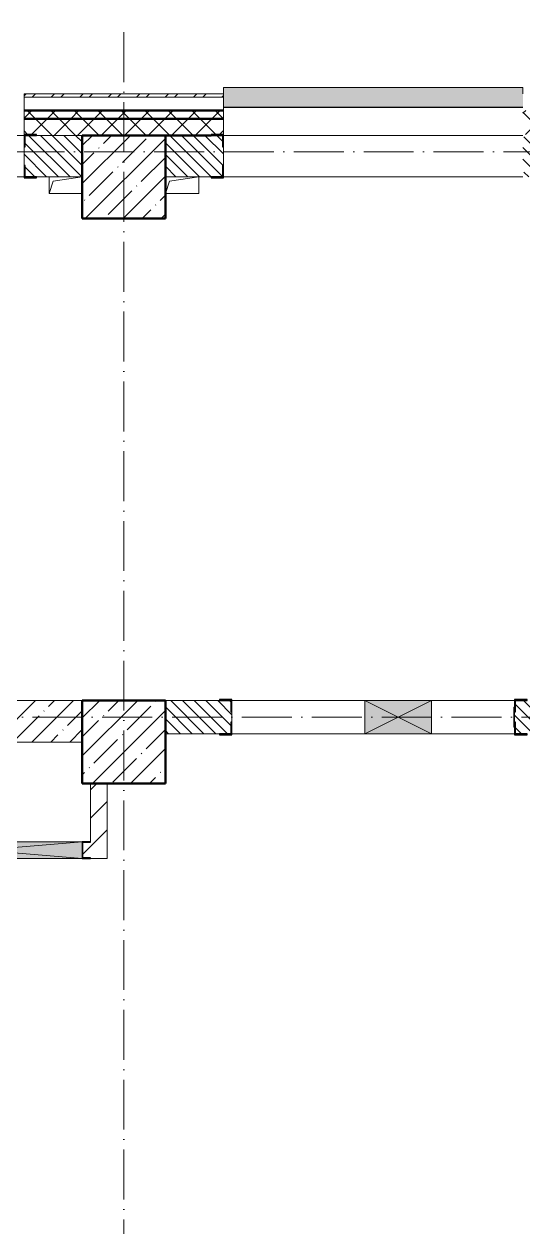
# Model space of a CAD drawing. Header units: millimetres. Extents: x -12989 to 629078, y -109036 to 555275.
# Drawn here: x 336771 to 339771, y -83950 to -76713 of the extents above; entities that cross this region are included whole.
import ezdxf

# ---------------------------------------------------------------- set-up
doc = ezdxf.new("R2010")
doc.units = ezdxf.units.MM
doc.linetypes.add('50_200_ШТРИХ_1Т_ш5_п1_п1_', pattern=[700, 500, -100, 0, -100])
for name, color, linetype, lineweight in [('4 -стяжа', 7, 'Continuous', 30), ('A-DETL-GENF-OTLN', 7, 'Continuous', 9), ('A-GENM-____-MCUT', 7, 'Continuous', 25), ('A-GENM-____-OTLN', 7, 'Continuous', 9), ('A-GENM-____-OTLN-1', 7, 'Continuous', 25), ('A-GLAZ-____-OTLN', 7, 'Continuous', 9), ('A-WALL-____-MCUT-1', 7, 'Continuous', 9), ('A-WALL-____-MCUT-2', 7, 'Continuous', 50), ('A-WALL-____-MCUT-3', 7, 'Continuous', 9), ('A-WALL-____-OTLN', 7, 'Continuous', 9), ('A-WALL-____-PATT-1', 7, 'Continuous', 9), ('A-WALL-FNSH-MCUT-1', 7, 'Continuous', 9), ('I-WALL-____-OTLN', 7, 'Continuous', 9), ('S-COLS-____-MCUT', 7, 'Continuous', 50), ('S-COLS-____-OTLN', 7, 'Continuous', 9), ('S-GRID-____-OTLN-1', 7, '50_200_ШТРИХ_1Т_ш5_п1_п1_', 9)]:
    doc.layers.add(name, color=color, linetype=linetype, lineweight=lineweight)
doc.layers.add('A-GLAZ-____-OTLN-1', color=7, linetype='Continuous', lineweight=9, true_color=0xc0c0c0)
doc.layers.get('4 -стяжа').off()
pattern_1 = [(45, (283770.71, -86863.46), (-70.71068, 70.71068), []), (135, (283770.71, -86863.46), (-70.71068, -70.71068), [])]
pattern_2 = [(45, (283770.71, -86863.46), (-84.85281, 84.85281), [])]
pattern_3 = [(135, (283770.707, -86863.456), (-35.35534, -35.35534), [])]

# ---------------------------------------------------------------- blocks, each defined once
blk = doc.blocks.new('BSC_Колонна _Прямоугольная - 500х500-V67-АР1_План отверстий 3 этажа в осях 1-64_А-ГГ')
at = {"layer": 'S-COLS-____-OTLN'}
h = blk.add_hatch(dxfattribs=at)
h.set_pattern_fill('FP_104', color=256, style=0, pattern_type=2)
h.set_pattern_definition([(45, (-53600, -5831.04), (-114.04925, 114.04925), []), (45, (-53485.95, -5831.04), (-114.04925, 114.04925), [201.613, -40.323, 3.353, -36.97])])
h.paths.add_polyline_path([(-250, -250), (250, -250), (250, 250), (-250, 250)], flags=0)
at = {"layer": 'S-COLS-____-MCUT'}
for p, q in [((250, 250), (-250, 250)), ((-250, 250), (-250, -250)), ((250, -250), (250, 250)), ((-250, -250), (250, -250))]:
    blk.add_line(p, q, dxfattribs=at)
blk = doc.blocks.new('BSC_Колонна _Прямоугольная - 500х500-V136-АР1_План отверстий 3 этажа в осях 1-64_А-ГГ')
at = {"layer": 'S-COLS-____-OTLN'}
h = blk.add_hatch(dxfattribs=at)
h.set_pattern_fill('FP_159', color=256, style=0, pattern_type=2)
h.set_pattern_definition([(45, (-53600, -9231.04), (-114.04925, 114.04925), []), (45, (-53485.95, -9231.04), (-114.04925, 114.04925), [201.613, -40.323, 3.353, -36.97])])
h.paths.add_polyline_path([(-250, -250), (250, -250), (250, 250), (-250, 250), (-250, 103.3)], flags=0)
at = {"layer": 'S-COLS-____-MCUT'}
for p, q in [((250, 250), (-250, 250)), ((-250, 250), (-250, -250)), ((250, -250), (250, 250)), ((-250, -250), (250, -250))]:
    blk.add_line(p, q, dxfattribs=at)
blk = doc.blocks.new('Фахверк_СКБ_Уголок - 250_2700-27497298-АР1_План отверстий 3 этажа в осях 1-64_А-ГГ')
at = {"layer": 'A-GENM-____-MCUT'}
for p, q in [((200, 181), (125, 181)), ((125, 181), (125, 106)), ((131, 106), (131, 175)), ((131, 175), (200, 175)), ((200, 175), (200, 181)), ((125, 106), (131, 106)), ((131, -6), (125, -6)), ((125, -6), (125, -81)), ((131, -75), (131, -6)), ((125, -81), (200, -81)), ((200, -75), (131, -75)), ((200, -81), (200, -75))]:
    blk.add_line(p, q, dxfattribs=at)
blk = doc.blocks.new('Фахверк_СКБ_Уголок - 200_3960-28268576-АР1_План отверстий 3 этажа в осях 1-64_А-ГГ')
at = {"layer": 'A-GENM-____-MCUT'}
for p, q in [((200, 156), (125, 156)), ((125, 156), (125, 81)), ((131, 81), (131, 150)), ((131, 150), (200, 150)), ((200, 150), (200, 156)), ((125, 81), (131, 81)), ((131, 19), (125, 19)), ((125, 19), (125, -56)), ((131, -50), (131, 19)), ((125, -56), (200, -56)), ((200, -50), (131, -50)), ((200, -56), (200, -50))]:
    blk.add_line(p, q, dxfattribs=at)
blk = doc.blocks.new('154_Стойка_СКБ_Уголок - СМ-2480_200-28346303-АР1_План отверстий 3 этажа в осях 1-64_А-ГГ')
at = {"layer": 'A-GENM-____-MCUT'}
for p, q in [((125, 156), (125, 81)), ((200, 156), (125, 156)), ((131, 81), (131, 150)), ((131, 150), (200, 150)), ((200, 150), (200, 156)), ((125, 81), (131, 81)), ((131, 19), (125, 19)), ((125, 19), (125, -56)), ((131, -50), (131, 19)), ((125, -56), (200, -56)), ((200, -50), (131, -50)), ((200, -56), (200, -50))]:
    blk.add_line(p, q, dxfattribs=at)
blk = doc.blocks.new('Стойка_Влож_Полоса боковая - Полоса-28213942-АР1_План отверстий 3 этажа в осях 1-64_А-ГГ')
at = {"layer": 'A-GENM-____-OTLN'}
for p, q in [((-5, 60), (0, 60)), ((-5, -60), (-5, 60)), ((0, 31), (0, -31)), ((0, -60), (-5, -60))]:
    blk.add_line(p, q, dxfattribs=at)
blk = doc.blocks.new('AR_Отверстие прямоугольное _в плите_ - AR_Отверстие прямоугольное _в плите_-V180-АР1_План отверстий 3 этажа в осях 1-64_А-ГГ')
at = {"layer": 'A-GENM-____-OTLN'}
for p, q in [((-100, 50), (-100, -50)), ((-100, -50), (-75, 25)), ((-75, 25), (100, 50)), ((-100, -50), (100, -50))]:
    blk.add_line(p, q, dxfattribs=at)
blk = doc.blocks.new('AR_Отверстие прямоугольное _в плите_ - AR_Отверстие прямоугольное _в плите_-V181-АР1_План отверстий 3 этажа в осях 1-64_А-ГГ')
at = {"layer": 'A-GENM-____-OTLN'}
for p, q in [((-100, -50), (-75, 25)), ((-75, 25), (100, 50)), ((100, -50), (100, 50)), ((-100, -50), (100, -50))]:
    blk.add_line(p, q, dxfattribs=at)
blk = doc.blocks.new('Отлив_СКБ - Отлив витража_120_НВФ-31885687-АР1_План отверстий 3 этажа в осях 1-64_А-ГГ')
at = {"layer": 'A-GLAZ-____-OTLN-1'}
for points in [[(0, 0), (0, -2), (1800, -2), (1800, 0), (534.2, 0)], [(0, -2), (0, -120), (1800, -120), (1800, -2), (534.2, -2)]]:
    blk.add_hatch(color=256, dxfattribs=at).paths.add_polyline_path(points, flags=0)
at = {"layer": 'A-GLAZ-____-OTLN'}
for p, q in [((0, 0), (1800, 0)), ((1800, -2), (0, -2)), ((0, -120), (0, -83)), ((0, -120), (1800, -120)), ((1800, -83), (1800, -120))]:
    blk.add_line(p, q, dxfattribs=at)
blk = doc.blocks.new('AR_Отверстие прямоугольное _в стене__БезПР - AR_Отверстие прямоугольное _в стене__БезПР-36428632-АР1_План отверстий 3 этажа в осях 1-64_А-ГГ')
at = {"layer": 'A-GLAZ-____-OTLN'}
blk.add_hatch(color=256, dxfattribs=at).paths.add_polyline_path([(-200, -100), (200, -100), (200, 100), (-200, 100)], flags=0)
at = {"layer": 'A-DETL-GENF-OTLN'}
for p, q in [((-200, -100), (-200, 100)), ((-200, 100), (200, 100)), ((200, 100), (-200, -100)), ((-200, 100), (200, -100)), ((200, 100), (-200, 100)), ((-200, 100), (-200, -100)), ((200, 100), (200, -100)), ((200, -100), (200, 100)), ((200, -100), (-200, -100)), ((-200, -100), (200, -100))]:
    blk.add_line(p, q, dxfattribs=at)
at = {"layer": 'A-GLAZ-____-OTLN'}
blk.add_line((200, 100), (-200, 100), dxfattribs=at)
blk = doc.blocks.new('AR_Отверстие прямоугольное _в стене_ - AR_Отверстие прямоугольное _в стене__ОВ-36976812-АР1_План отверстий 3 этажа в осях 1-64_А-ГГ')
at = {"layer": 'A-GLAZ-____-OTLN'}
blk.add_hatch(color=256, dxfattribs=at).paths.add_polyline_path([(600, -50), (600, 50), (-600, 50), (-600, -50), (260.3, -50)], flags=0)
at = {"layer": 'A-DETL-GENF-OTLN'}
for p, q in [((-600, -50), (-600, 50)), ((-600, 50), (600, 50)), ((600, 50), (-600, -50)), ((-600, 50), (600, -50)), ((600, 50), (-600, 50)), ((-600, 50), (-600, -50)), ((600, -50), (-600, -50)), ((-600, -50), (600, -50))]:
    blk.add_line(p, q, dxfattribs=at)
blk = doc.blocks.new('154_Фахверк_СКБ_Швеллер - Тип_100_3550-28487752-АР1_План отверстий 3 этажа в осях 1-64_А-ГГ')
at = {"layer": 'A-GENM-____-MCUT'}
for p, q in [((175, 50), (125, 50)), ((125, 50), (125, -50)), ((128, 47), (175, 47)), ((128, -47), (128, 47)), ((175, 47), (175, 50)), ((125, -50), (175, -50)), ((175, -47), (128, -47)), ((175, -50), (175, -47))]:
    blk.add_line(p, q, dxfattribs=at)
blk = doc.blocks.new('3эт')
at = {"layer": 'S-GRID-____-OTLN-1', "color": 251, "ltscale": 0.6, "true_color": 0x636466}
for p, q in [((337370.7, -91346.1), (337370.7, -76712.9)), ((387845.1, -77482.4), (279340.9, -77482.4)), ((374089.5, -80882.4), (279101.9, -80882.4))]:
    blk.add_line(p, q, dxfattribs=at)

msp = doc.modelspace()

# ---------------------------------------------------------------- hatches: boundary and pattern name
at = {"layer": 'A-WALL-____-PATT-1'}
h = msp.add_hatch(dxfattribs=at)
h.set_pattern_fill('FP_3', color=256, style=0, pattern_type=2)
h.set_pattern_definition([(45, (283770.71, -86863.46), (-85.53659, 85.53659), []), (45, (283827.73, -86863.46), (-85.53659, 85.53659), [])])
h.paths.add_polyline_path([(355635.7074, -77152.4142), (355635.7074, -77132.4142), (351770.7074, -77132.4142), (351770.7074, -77152.4142), (354455.602, -77152.4142)], flags=0)
h.paths.add_polyline_path([(343850.8163, -77152.4142), (343970.7074, -77152.4142), (343970.7074, -77132.4142), (342770.7074, -77132.4142), (342770.7074, -77152.4142)], flags=0)
h.paths.add_polyline_path([(340315.8877, -77152.4142), (340970.7074, -77152.4142), (340970.7074, -77132.4142), (339770.7074, -77132.4142), (339770.7074, -77152.4142)], flags=0)
h.paths.add_polyline_path([(337970.7074, -77152.4142), (337970.7074, -77132.4142), (336770.7074, -77132.4142), (336770.7074, -77152.4142), (336780.9592, -77152.4142)], flags=0)
h.paths.add_polyline_path([(334970.7074, -77152.4142), (334970.7074, -77132.4142), (333770.7074, -77132.4142), (333770.7074, -77152.4142)], flags=0)
h.paths.add_polyline_path([(330770.7074, -77152.4142), (331970.7074, -77152.4142), (331970.7074, -77132.4142), (330770.7074, -77132.4142)], flags=0)
h.paths.add_polyline_path([(328970.7074, -77152.4142), (328970.7074, -77132.4142), (327770.7074, -77132.4142), (327770.7074, -77152.4142), (327943.6377, -77152.4142)], flags=0)
h.paths.add_polyline_path([(324770.7074, -77152.4142), (325970.7074, -77152.4142), (325970.7074, -77132.4142), (324770.7074, -77132.4142)], flags=0)
h.paths.add_polyline_path([(322970.7074, -77152.4142), (322970.7074, -77132.4142), (322105.7074, -77132.4142), (322105.7074, -77152.4142), (322641.2449, -77152.4142)], flags=0)
h = msp.add_hatch(dxfattribs=at)
h.set_pattern_fill('FP_1', color=256, style=0, pattern_type=2)
h.set_pattern_definition(pattern_1)
h.paths.add_polyline_path([(358120.7074, -77282.4142), (358120.7074, -77232.4142), (351770.7074, -77232.4142), (351770.7074, -77282.4142), (357990.5306, -77282.4142)], flags=0)
h.paths.add_polyline_path([(343850.8163, -77282.4142), (343970.7074, -77282.4142), (343970.7074, -77232.4142), (342770.7074, -77232.4142), (342770.7074, -77282.4142)], flags=0)
h.paths.add_polyline_path([(340970.7074, -77282.4142), (340970.7074, -77232.4142), (339770.7074, -77232.4142), (339770.7074, -77282.4142), (340315.8877, -77282.4142)], flags=0)
h.paths.add_polyline_path([(337970.7074, -77282.4142), (337970.7074, -77232.4142), (336770.7074, -77232.4142), (336770.7074, -77282.4142), (336780.9592, -77282.4142)], flags=0)
h.paths.add_polyline_path([(334970.7074, -77282.4142), (334970.7074, -77232.4142), (333770.7074, -77232.4142), (333770.7074, -77282.4142)], flags=0)
h.paths.add_polyline_path([(330770.7074, -77282.4142), (331970.7074, -77282.4142), (331970.7074, -77232.4142), (330770.7074, -77232.4142)], flags=0)
h.paths.add_polyline_path([(328970.7074, -77282.4142), (328970.7074, -77232.4142), (327770.7074, -77232.4142), (327770.7074, -77282.4142), (327943.6377, -77282.4142)], flags=0)
h.paths.add_polyline_path([(325970.7074, -77282.4142), (325970.7074, -77232.4142), (324770.7074, -77232.4142), (324770.7074, -77282.4142)], flags=0)
h.paths.add_polyline_path([(322641.2449, -77282.4142), (322970.7074, -77282.4142), (322970.7074, -77232.4142), (321570.7074, -77232.4142), (321570.7074, -77282.4142)], flags=0)
h.paths.add_polyline_path([(318570.7074, -77282.4142), (319770.7074, -77282.4142), (319770.7074, -77232.4142), (318570.7074, -77232.4142)], flags=0)
h.paths.add_polyline_path([(316770.7074, -77282.4142), (316770.7074, -77232.4142), (315570.7074, -77232.4142), (315571.3877, -77282.4142)], flags=0)
h.paths.add_polyline_path([(313770.7074, -77282.4142), (313770.7074, -77232.4142), (312570.7074, -77232.4142), (312570.7074, -77282.4142)], flags=0)
h.paths.add_polyline_path([(310770.7074, -77282.4142), (310770.7074, -77232.4142), (307600.7074, -77232.4142), (307600.7074, -77282.4142), (308501.5306, -77282.4142)], flags=0)
h = msp.add_hatch(dxfattribs=at)
h.set_pattern_fill('FP_1', color=256, style=0, pattern_type=2)
h.set_pattern_definition(pattern_1)
h.paths.add_polyline_path([(358120.7074, -77382.4142), (358120.7074, -77282.4142), (351770.7074, -77282.4142), (351770.7074, -77376.4142), (351845.7074, -77376.4142), (351845.7074, -77382.4142), (357990.5306, -77382.4142)], flags=0)
h.paths.add_polyline_path([(343850.8163, -77382.4142), (343895.7074, -77382.4142), (343895.7074, -77376.4142), (343970.7074, -77376.4142), (343970.7074, -77282.4142), (342770.7074, -77282.4142), (342770.7074, -77376.4142), (342845.7074, -77376.4142), (342845.7074, -77382.4142), (343620.7074, -77382.4142)], flags=0)
h.paths.add_polyline_path([(340895.7074, -77382.4142), (340895.7074, -77376.4142), (340970.7074, -77376.4142), (340970.7074, -77282.4142), (339770.7074, -77282.4142), (339770.7074, -77376.4142), (339845.7074, -77376.4142), (339845.7074, -77382.4142), (340315.8877, -77382.4142)], flags=0)
h.paths.add_polyline_path([(337895.7074, -77382.4142), (337895.7074, -77376.4142), (337970.7074, -77376.4142), (337970.7074, -77282.4142), (336770.7074, -77282.4142), (336770.7074, -77376.4142), (336845.7074, -77376.4142), (336845.7074, -77382.4142), (337620.7074, -77382.4142)], flags=0)
h.paths.add_polyline_path([(334895.7074, -77382.4142), (334895.7074, -77376.4142), (334970.7074, -77376.4142), (334970.7074, -77282.4142), (333770.7074, -77282.4142), (333770.7074, -77376.4142), (333845.7074, -77376.4142), (333845.7074, -77382.4142), (334120.7074, -77382.4142)], flags=0)
h.paths.add_polyline_path([(331895.7074, -77382.4142), (331895.7074, -77376.4142), (331970.7074, -77376.4142), (331970.7074, -77282.4142), (330770.7074, -77282.4142), (330770.7074, -77376.4142), (330845.7074, -77376.4142), (330845.7074, -77382.4142), (331478.5663, -77382.4142)], flags=0)
h.paths.add_polyline_path([(327845.7074, -77382.4142), (328895.7074, -77382.4142), (328895.7074, -77376.4142), (328970.7074, -77376.4142), (328970.7074, -77282.4142), (327770.7074, -77282.4142), (327770.7074, -77376.4142), (327845.7074, -77376.4142)], flags=0)
h.paths.add_polyline_path([(325120.7074, -77382.4142), (325895.7074, -77382.4142), (325895.7074, -77376.4142), (325970.7074, -77376.4142), (325970.7074, -77282.4142), (324770.7074, -77282.4142), (324770.7074, -77376.4142), (324845.7074, -77376.4142), (324845.7074, -77382.4142)], flags=0)
h.paths.add_polyline_path([(322641.2449, -77382.4142), (322895.7074, -77382.4142), (322895.7074, -77376.4142), (322970.7074, -77376.4142), (322970.7074, -77282.4142), (321570.7074, -77282.4142), (321570.7074, -77382.4142), (322620.7074, -77382.4142)], flags=0)
h.paths.add_polyline_path([(319106.3163, -77382.4142), (319695.7074, -77382.4142), (319695.7074, -77376.4142), (319770.7074, -77376.4142), (319770.7074, -77282.4142), (318570.7074, -77282.4142), (318570.7074, -77382.4142), (319070.7074, -77382.4142)], flags=0)
h.paths.add_polyline_path([(316695.7074, -77382.4142), (316695.7074, -77376.4142), (316770.7074, -77376.4142), (316770.7074, -77282.4142), (315570.7074, -77282.4142), (315571.3877, -77376.4142), (315645.7074, -77376.4142), (315645.7074, -77382.4142)], flags=0)
h.paths.add_polyline_path([(313695.7074, -77382.4142), (313695.7074, -77376.4142), (313770.7074, -77376.4142), (313770.7074, -77282.4142), (312570.7074, -77282.4142), (312570.7074, -77382.4142), (313070.7074, -77382.4142)], flags=0)
h.paths.add_polyline_path([(310695.7074, -77382.4142), (310695.7074, -77376.4142), (310770.7074, -77376.4142), (310770.7074, -77282.4142), (307600.7074, -77282.4142), (307600.7074, -77382.4142), (310070.7074, -77382.4142)], flags=0)
h = msp.add_hatch(dxfattribs=at)
h.set_pattern_fill('FP_6', color=256, style=0, pattern_type=2)
h.set_pattern_definition(pattern_3)
h.paths.add_polyline_path([(336776.7074, -77632.4142), (337120.7074, -77632.4142), (337120.7074, -77382.4142), (336776.7074, -77382.4142), (336776.7074, -77451.4142), (336770.7074, -77451.4142), (336770.7074, -77563.4142), (336776.7074, -77563.4142)], flags=0)
h.paths.add_polyline_path([(334620.7074, -77632.4142), (334964.7074, -77632.4142), (334964.7074, -77563.4142), (334970.7074, -77563.4142), (334970.7074, -77451.4142), (334964.7074, -77451.4142), (334964.7074, -77382.4142), (334620.7074, -77382.4142), (334620.7074, -77529.0991)], flags=0)
h = msp.add_hatch(dxfattribs=at)
h.set_pattern_fill('FP_6', color=256, style=0, pattern_type=2)
h.set_pattern_definition(pattern_3)
h.paths.add_polyline_path([(342845.7074, -77632.4142), (343120.7074, -77632.4142), (343120.7074, -77382.4142), (342776.7074, -77382.4142), (342776.7074, -77451.4142), (342770.7074, -77451.4142), (342770.7074, -77563.4142), (342776.7074, -77563.4142), (342776.7074, -77632.4142)], flags=0)
h.paths.add_polyline_path([(339845.7074, -77632.4142), (340964.7074, -77632.4142), (340964.7074, -77563.4142), (340970.7074, -77563.4142), (340970.7074, -77451.4142), (340964.7074, -77451.4142), (340964.7074, -77382.4142), (339776.7074, -77382.4142), (339776.7074, -77451.4142), (339770.7074, -77451.4142), (339770.7074, -77563.4142), (339776.7074, -77563.4142), (339776.7074, -77632.4142)], flags=0)
h.paths.add_polyline_path([(337895.7074, -77632.4142), (337964.7074, -77632.4142), (337964.7074, -77563.4142), (337970.7074, -77563.4142), (337970.7074, -77451.4142), (337964.7074, -77451.4142), (337964.7074, -77382.4142), (337620.7074, -77382.4142), (337620.7074, -77632.4142)], flags=0)
h = msp.add_hatch(dxfattribs=at)
h.set_pattern_fill('FP_38', color=256, style=0, pattern_type=2)
h.set_pattern_definition([(45, (283770.7, -86863.46), (-114.04925, 114.04925), []), (45, (283884.76, -86863.46), (-114.04925, 114.04925), [201.612, -40.322, 3.353, -36.97])])
h.paths.add_polyline_path([(337120.7074, -81032.4142), (337120.7074, -80782.4142), (335220.7074, -80782.4142), (335220.7074, -81032.4142), (336780.9592, -81032.4142)], flags=0)
h.paths.add_polyline_path([(334620.7074, -81032.4142), (334820.7074, -81032.4142), (334820.7074, -80782.4142), (334620.7074, -80782.4142)], flags=0)
h = msp.add_hatch(dxfattribs=at)
h.set_pattern_fill('FP_6', color=256, style=0, pattern_type=2)
h.set_pattern_definition(pattern_3)
h.paths.add_polyline_path([(343120.7074, -80982.4142), (343120.7074, -80782.4142), (342720.7074, -80782.4142), (342720.7074, -80982.4142)], flags=0)
h.paths.add_polyline_path([(339795.7074, -80982.4142), (340514.7074, -80982.4142), (340514.7074, -80913.4142), (340520.7074, -80913.4142), (340520.7074, -80851.4142), (340514.7074, -80851.4142), (340514.7074, -80782.4142), (339726.7074, -80782.4142), (339726.7074, -80851.4142), (339720.7074, -80851.4142), (339720.7074, -80913.4142), (339726.7074, -80913.4142), (339726.7074, -80982.4142)], flags=0)
h.paths.add_polyline_path([(342020.7074, -80982.4142), (342020.7074, -80782.4142), (341426.7074, -80782.4142), (341426.7074, -80851.4142), (341420.7074, -80851.4142), (341420.7074, -80913.4142), (341426.7074, -80913.4142), (341426.7074, -80982.4142), (341495.7074, -80982.4142)], flags=0)
h.paths.add_polyline_path([(338014.7074, -80982.4142), (338014.7074, -80913.4142), (338020.7074, -80913.4142), (338020.7074, -80851.4142), (338014.7074, -80851.4142), (338014.7074, -80782.4142), (337620.7074, -80782.4142), (337620.7074, -80982.4142), (337945.7074, -80982.4142)], flags=0)
h = msp.add_hatch(dxfattribs=at)
h.set_pattern_fill('FP_4', color=256, style=0, pattern_type=2)
h.set_pattern_definition(pattern_2)
h.paths.add_polyline_path([(337270.7074, -81632.4142), (337270.7074, -81282.4142), (337170.7074, -81282.4142), (337170.7074, -81632.4142)], flags=0)
h = msp.add_hatch(dxfattribs=at)
h.set_pattern_fill('FP_4', color=256, style=0, pattern_type=2)
h.set_pattern_definition(pattern_2)
h.paths.add_polyline_path([(337270.7074, -81732.4142), (337270.7074, -81632.4142), (337170.7074, -81632.4142), (337170.7074, -81635.4142), (337123.7074, -81635.4142), (337123.7074, -81729.4142), (337170.7074, -81729.4142), (337170.7074, -81732.4142)], flags=0)
h.paths.add_polyline_path([(335920.7074, -81732.4142), (335920.7074, -81632.4142), (334520.7074, -81632.4142), (334520.7074, -81732.4142)], flags=0)

# ---------------------------------------------------------------- linework, layer by layer
at = {"layer": 'A-WALL-____-MCUT-1'}
for p, q in [((337120.7074, -80782.4142), (335220.7074, -80782.4142)), ((335220.7074, -81032.4142), (337120.7074, -81032.4142))]:
    msp.add_line(p, q, dxfattribs=at)
at = {"layer": 'A-WALL-____-MCUT-2'}
for p, q in [((337970.7074, -77232.4142), (336770.7074, -77232.4142)), ((337970.7074, -77282.4142), (336770.7074, -77282.4142)), ((337620.7074, -77382.4142), (337895.7074, -77382.4142))]:
    msp.add_line(p, q, dxfattribs=at)
at = {"layer": 'A-WALL-____-MCUT-3'}
for p, q in [((337970.7074, -77152.4142), (336770.7074, -77152.4142)), ((336770.7074, -77152.4142), (336770.7074, -77376.4142)), ((337970.7074, -77376.4142), (337970.7074, -77152.4142)), ((336845.7074, -77382.4142), (337120.7074, -77382.4142)), ((336770.7074, -77451.4142), (336770.7074, -77563.4142)), ((337970.7074, -77563.4142), (337970.7074, -77451.4142)), ((336845.7074, -77632.4142), (337120.7074, -77632.4142)), ((337620.7074, -77632.4142), (337895.7074, -77632.4142)), ((337945.7074, -80782.4142), (337620.7074, -80782.4142)), ((338020.7074, -80913.4142), (338020.7074, -80851.4142)), ((337620.7074, -80982.4142), (337945.7074, -80982.4142))]:
    msp.add_line(p, q, dxfattribs=at)
at = {"layer": 'A-WALL-____-OTLN'}
for p, q in [((336770.7074, -77382.4142), (334970.7074, -77382.4142)), ((339770.7074, -77382.4142), (337970.7074, -77382.4142)), ((336770.7074, -77632.4142), (334970.7074, -77632.4142)), ((339770.7074, -77632.4142), (337970.7074, -77632.4142))]:
    msp.add_line(p, q, dxfattribs=at)
at = {"layer": 'A-WALL-FNSH-MCUT-1'}
for p, q in [((337970.7074, -77132.4142), (336770.7074, -77132.4142)), ((336770.7074, -77132.4142), (336770.7074, -77152.4142)), ((337970.7074, -77152.4142), (337970.7074, -77132.4142)), ((337170.7074, -81282.4142), (337170.7074, -81632.4142)), ((337270.7074, -81732.4142), (337270.7074, -81282.4142)), ((337170.7074, -81732.4142), (337270.7074, -81732.4142))]:
    msp.add_line(p, q, dxfattribs=at)
at = {"layer": 'I-WALL-____-OTLN'}
for p, q in [((338020.7074, -80782.4142), (338820.7074, -80782.4142)), ((339220.7074, -80782.4142), (339720.7074, -80782.4142)), ((338820.7074, -80982.4142), (338020.7074, -80982.4142)), ((339720.7074, -80982.4142), (339220.7074, -80982.4142))]:
    msp.add_line(p, q, dxfattribs=at)

# ---------------------------------------------------------------- block references
at = {"layer": '4 -стяжа'}
msp.add_blockref('3эт', (0, 0), dxfattribs=at)
at = {"layer": 'A-GENM-____-OTLN'}
for name, p in [('AR_Отверстие прямоугольное _в плите_ - AR_Отверстие прямоугольное _в плите_-V180-АР1_План отверстий 3 этажа в осях 1-64_А-ГГ', (337020.7074, -77682.4142)), ('AR_Отверстие прямоугольное _в плите_ - AR_Отверстие прямоугольное _в плите_-V181-АР1_План отверстий 3 этажа в осях 1-64_А-ГГ', (337720.7074, -77682.4142)), ('Стойка_Влож_Полоса боковая - Полоса-28213942-АР1_План отверстий 3 этажа в осях 1-64_А-ГГ', (339720.7074, -80882.4142))]:
    msp.add_blockref(name, p, dxfattribs=at)
at = {"layer": 'A-GENM-____-OTLN-1'}
for name, p in [('Фахверк_СКБ_Уголок - 250_2700-27497298-АР1_План отверстий 3 этажа в осях 1-64_А-ГГ', (336645.7074, -77557.4142)), ('154_Стойка_СКБ_Уголок - СМ-2480_200-28346303-АР1_План отверстий 3 этажа в осях 1-64_А-ГГ', (339595.7074, -80932.4142)), ('154_Фахверк_СКБ_Швеллер - Тип_100_3550-28487752-АР1_План отверстий 3 этажа в осях 1-64_А-ГГ', (336995.7074, -81682.4142))]:
    msp.add_blockref(name, p, dxfattribs=at)
at = {"layer": 'A-GENM-____-OTLN-1', "rotation": 180}
for name, p in [('Фахверк_СКБ_Уголок - 250_2700-27497298-АР1_План отверстий 3 этажа в осях 1-64_А-ГГ', (338095.7074, -77457.4142)), ('Фахверк_СКБ_Уголок - 200_3960-28268576-АР1_План отверстий 3 этажа в осях 1-64_А-ГГ', (338145.7074, -80832.4142))]:
    msp.add_blockref(name, p, dxfattribs=at)
at = {"layer": 'A-GLAZ-____-OTLN', "rotation": 180}
for name, p in [('Отлив_СКБ - Отлив витража_120_НВФ-31885687-АР1_План отверстий 3 этажа в осях 1-64_А-ГГ', (339770.7074, -77215.4142)), ('AR_Отверстие прямоугольное _в стене__БезПР - AR_Отверстие прямоугольное _в стене__БезПР-36428632-АР1_План отверстий 3 этажа в осях 1-64_А-ГГ', (339020.7074, -80882.4142))]:
    msp.add_blockref(name, p, dxfattribs=at)
at = {"layer": 'A-GLAZ-____-OTLN'}
msp.add_blockref('AR_Отверстие прямоугольное _в стене_ - AR_Отверстие прямоугольное _в стене__ОВ-36976812-АР1_План отверстий 3 этажа в осях 1-64_А-ГГ', (336520.7074, -81682.4142), dxfattribs=at)
at = {"layer": 'S-COLS-____-OTLN'}
for name, p in [('BSC_Колонна _Прямоугольная - 500х500-V136-АР1_План отверстий 3 этажа в осях 1-64_А-ГГ', (337370.7074, -77632.4142)), ('BSC_Колонна _Прямоугольная - 500х500-V67-АР1_План отверстий 3 этажа в осях 1-64_А-ГГ', (337370.7074, -81032.4142))]:
    msp.add_blockref(name, p, dxfattribs=at)

doc.saveas('drawing.dxf')
